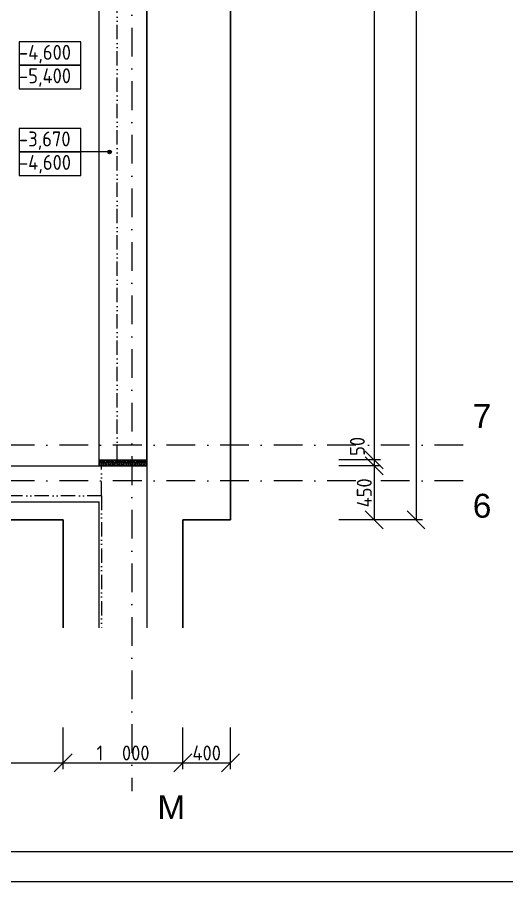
# Model space of a CAD drawing. Extents: x 4511820 to 5180432, y -1526536 to -944957.
# Drawn here: x 5155198 to 5159291, y -1469935 to -1462705 of the extents above; entities that cross this region are included whole.
import ezdxf

# ---------------------------------------------------------------- set-up
doc = ezdxf.new("R2010")
doc.units = 0
doc.header["$MEASUREMENT"] = 0
doc.linetypes.add('ACAD_ISO12W100', pattern=[22, 12, -3, 0.5, -3, 0.5, -3])
doc.linetypes.add('BODKOCIARKOVANA_3', pattern=[5.6, 3, -1.3, 0, -1.3])
doc.layers.get('0').update_dxf_attribs({"linetype": 'CONTINUOUS'})
doc.layers.get('Defpoints').update_dxf_attribs({"color": 61, "linetype": 'CONTINUOUS'})
for name, color, linetype in [('KÓTY', 4, 'CONTINUOUS'), ('MÚRY', 1, 'CONTINUOUS'), ('osi', 253, 'CONTINUOUS'), ('TENKÁ', 7, 'CONTINUOUS'), ('ŠRAFY', 82, 'CONTINUOUS')]:
    doc.layers.add(name, color=color, linetype=linetype)
doc.styles.add('styl1', font='arial.ttf')
doc.styles.add('STYLE1', font='isocp.shx')
doc.dimstyles.new('STANDARD-50', dxfattribs={"dimtxt": 125, "dimasz": 150, "dimexe": 10, "dimexo": 200, "dimgap": 20, "dimtad": 1, "dimdsep": 46, "dimlunit": 6, "dimtxsty": 'STYLE1', "dimblk1": 'OBLIQUE', "dimblk2": 'OBLIQUE', "dimsah": 1, "dimcen": 2.5, "dimse1": 1, "dimse2": 1, "dimadec": 0, "dimazin": 0, "dimtfac": 1, "dimtmove": 1, "dimatfit": 3, "dimldrblk": 'OBLIQUE', "dimfxl": 1, "dimtolj": 1, "dimtzin": 0, "dimarcsym": 0})

# ---------------------------------------------------------------- blocks, each defined once
blk = doc.blocks.new('_OBLIQUE')
at = {"color": 0, "linetype": 'ByBlock'}
blk.add_line((-0.5, -0.5), (0.5, 0.5), dxfattribs=at)
blk = doc.blocks.new('*D38193')
at = {"layer": 'Defpoints', "color": 0}
for p in [(5152517.5, -1467058), (5155582.5, -1467058), (5155582.5, -1468941)]:
    blk.add_point(p, dxfattribs=at)
at = {"layer": 'KÓTY', "color": 0, "lineweight": -2}
blk.add_line((5152517.5, -1468941), (5155582.5, -1468941), dxfattribs=at)
at = {"layer": 'KÓTY', "color": 0, "linetype": 'ByBlock', "lineweight": -2, "xscale": 150, "yscale": 150, "zscale": 150, "rotation": 180}
blk.add_blockref('_OBLIQUE', (5152517.5, -1468941), dxfattribs=at)
at = {"layer": 'KÓTY', "color": 0, "linetype": 'ByBlock', "lineweight": -2, "xscale": 150, "yscale": 150, "zscale": 150}
blk.add_blockref('_OBLIQUE', (5155582.5, -1468941), dxfattribs=at)
at = {"layer": 'KÓTY', "color": 0, "insert": (5154050, -1468858.5), "char_height": 125, "attachment_point": 5, "style": 'STYLE1'}
blk.add_mtext('\\A1;3ﾠ065', dxfattribs=at)
blk = doc.blocks.new('*D38194')
at = {"layer": 'Defpoints', "color": 0}
for p in [(5155582.5, -1467360.3), (5156582.5, -1467435.2), (5156582.5, -1468941)]:
    blk.add_point(p, dxfattribs=at)
at = {"layer": 'KÓTY', "color": 0, "lineweight": -2}
blk.add_line((5155582.5, -1468941), (5156582.5, -1468941), dxfattribs=at)
at = {"layer": 'KÓTY', "color": 0, "linetype": 'ByBlock', "lineweight": -2, "xscale": 150, "yscale": 150, "zscale": 150, "rotation": 180}
blk.add_blockref('_OBLIQUE', (5155582.5, -1468941), dxfattribs=at)
at = {"layer": 'KÓTY', "color": 0, "linetype": 'ByBlock', "lineweight": -2, "xscale": 150, "yscale": 150, "zscale": 150}
blk.add_blockref('_OBLIQUE', (5156582.5, -1468941), dxfattribs=at)
at = {"layer": 'KÓTY', "color": 0, "insert": (5156082.5, -1468858.5), "char_height": 125, "attachment_point": 5, "style": 'STYLE1'}
blk.add_mtext('\\A1;1ﾠ000', dxfattribs=at)
blk = doc.blocks.new('*D39488')
at = {"layer": 'Defpoints', "color": 0}
for p in [(5156282.5, -1446978), (5156282.5, -1466408), (5158183, -1466408)]:
    blk.add_point(p, dxfattribs=at)
at = {"layer": 'KÓTY', "color": 0, "lineweight": -2}
blk.add_line((5158183, -1446978), (5158183, -1466408), dxfattribs=at)
at = {"layer": 'KÓTY', "color": 0, "linetype": 'ByBlock', "lineweight": -2, "xscale": 150, "yscale": 150, "zscale": 150}
for p, rotation in [((5158183, -1446978), 90), ((5158183, -1466408), 270)]:
    blk.add_blockref('_OBLIQUE', p, dxfattribs=dict(at, rotation=rotation))
at = {"layer": 'KÓTY', "color": 0, "insert": (5158100.5, -1456693), "char_height": 125, "attachment_point": 5, "rotation": 90, "style": 'STYLE1'}
blk.add_mtext('\\A1;19ﾠ430', dxfattribs=at)
blk = doc.blocks.new('*D39489')
at = {"layer": 'Defpoints', "color": 0}
for p in [(5156282.5, -1466408), (5156282.5, -1466458), (5158183, -1466458)]:
    blk.add_point(p, dxfattribs=at)
at = {"layer": 'KÓTY', "color": 0, "lineweight": -2}
blk.add_line((5158183, -1466408), (5158183, -1466458), dxfattribs=at)
at = {"layer": 'KÓTY', "color": 0, "linetype": 'ByBlock', "lineweight": -2, "xscale": 150, "yscale": 150, "zscale": 150}
for p, rotation in [((5158183, -1466408), 90), ((5158183, -1466458), 270)]:
    blk.add_blockref('_OBLIQUE', p, dxfattribs=dict(at, rotation=rotation))
at = {"layer": 'KÓTY', "color": 0, "insert": (5158042.5, -1466294), "char_height": 125, "attachment_point": 5, "rotation": 90, "style": 'STYLE1'}
blk.add_mtext('\\A1;50', dxfattribs=at)
blk = doc.blocks.new('*D39490')
at = {"layer": 'Defpoints', "color": 0}
for p in [(5156982.5, -1439718), (5156982.5, -1466908), (5158533, -1466908)]:
    blk.add_point(p, dxfattribs=at)
at = {"layer": 'KÓTY', "color": 0, "lineweight": -2}
blk.add_line((5158533, -1439718), (5158533, -1466908), dxfattribs=at)
at = {"layer": 'KÓTY', "color": 0, "linetype": 'ByBlock', "lineweight": -2, "xscale": 150, "yscale": 150, "zscale": 150}
for p, rotation in [((5158533, -1439718), 90), ((5158533, -1466908), 270)]:
    blk.add_blockref('_OBLIQUE', p, dxfattribs=dict(at, rotation=rotation))
at = {"layer": 'KÓTY', "color": 0, "insert": (5158450.5, -1453313), "char_height": 125, "attachment_point": 5, "rotation": 90, "style": 'STYLE1'}
blk.add_mtext('\\A1;27ﾠ190', dxfattribs=at)
blk = doc.blocks.new('*D39491')
at = {"layer": 'Defpoints', "color": 0}
for p in [(5156282.5, -1466458), (5156582.5, -1466908), (5158183, -1466908)]:
    blk.add_point(p, dxfattribs=at)
at = {"layer": 'KÓTY', "color": 0, "lineweight": -2}
blk.add_line((5158183, -1466458), (5158183, -1466908), dxfattribs=at)
at = {"layer": 'KÓTY', "color": 0, "linetype": 'ByBlock', "lineweight": -2, "xscale": 150, "yscale": 150, "zscale": 150}
for p, rotation in [((5158183, -1466458), 90), ((5158183, -1466908), 270)]:
    blk.add_blockref('_OBLIQUE', p, dxfattribs=dict(at, rotation=rotation))
at = {"layer": 'KÓTY', "color": 0, "insert": (5158100.5, -1466683), "char_height": 125, "attachment_point": 5, "rotation": 90, "style": 'STYLE1'}
blk.add_mtext('\\A1;450', dxfattribs=at)
blk = doc.blocks.new('*D39492')
at = {"layer": 'Defpoints', "color": 0}
for p in [(5156582.5, -1466908), (5156982.5, -1466908), (5156982.5, -1468941)]:
    blk.add_point(p, dxfattribs=at)
at = {"layer": 'KÓTY', "color": 0, "lineweight": -2}
blk.add_line((5156582.5, -1468941), (5156982.5, -1468941), dxfattribs=at)
at = {"layer": 'KÓTY', "color": 0, "linetype": 'ByBlock', "lineweight": -2, "xscale": 150, "yscale": 150, "zscale": 150, "rotation": 180}
blk.add_blockref('_OBLIQUE', (5156582.5, -1468941), dxfattribs=at)
at = {"layer": 'KÓTY', "color": 0, "linetype": 'ByBlock', "lineweight": -2, "xscale": 150, "yscale": 150, "zscale": 150}
blk.add_blockref('_OBLIQUE', (5156982.5, -1468941), dxfattribs=at)
at = {"layer": 'KÓTY', "color": 0, "insert": (5156782.5, -1468858.5), "char_height": 125, "attachment_point": 5, "style": 'STYLE1'}
blk.add_mtext('\\A1;400', dxfattribs=at)

msp = doc.modelspace()

# ---------------------------------------------------------------- hatches: boundary and pattern name
at = {"layer": 'KÓTY', "ltscale": 0.25}
msp.add_hatch(color=256, dxfattribs=at).paths.add_polyline_path([(5155970, -1463846.25, 1), (5155970, -1463816.25, 1)])

# ---------------------------------------------------------------- linework, layer by layer
at = {"layer": 'KÓTY'}
for p, q in [((5155985, -1463831.25), (5155728.816, -1463831.25)), ((5158236.403, -1466408), (5157886.403, -1466408)), ((5158236.403, -1466458), (5157886.403, -1466458)), ((5158236.403, -1466908), (5157886.403, -1466908)), ((5158586.403, -1466908), (5158236.403, -1466908)), ((5155582.5, -1468994.403), (5155582.5, -1468644.403)), ((5156582.5, -1468994.403), (5156582.5, -1468644.403)), ((5156982.5, -1468994.403), (5156982.5, -1468644.403))]:
    msp.add_line(p, q, dxfattribs=at)
at = {"layer": 'KÓTY', "ltscale": 0.25}
msp.add_circle((5155970, -1463831.25), 15, dxfattribs=at)
at = {"layer": 'MÚRY', "linetype": 'Continuous', "lineweight": 30}
for p, q in [((5156982.5, -1466908), (5156982.5, -1439718)), ((5152517.5, -1466908), (5155582.5, -1466908)), ((5155582.5, -1466908), (5155582.5, -1467812.5)), ((5156582.5, -1466908), (5156582.5, -1467812.5)), ((5156582.5, -1466908), (5156982.5, -1466908))]:
    msp.add_line(p, q, dxfattribs=at)
at = {"layer": 'osi', "linetype": 'BODKOCIARKOVANA_3', "ltscale": 80}
for p, q in [((5156157.5, -1437250.906), (5156157.5, -1469178.809)), ((5158927.164, -1466283), (5092648, -1466283)), ((5158927.164, -1466583), (5092648, -1466583))]:
    msp.add_line(p, q, dxfattribs=at)
at = {"layer": 'TENKÁ', "linetype": 'Continuous', "lineweight": 25}
for p, q in [((5156282.5, -1466408), (5156282.5, -1439918)), ((5156282.5, -1440018), (5156282.5, -1466408)), ((5155882.5, -1466458), (5155882.5, -1446978)), ((5156282.5, -1466408), (5156282.5, -1467812.5)), ((5151742.5, -1466758), (5155882.5, -1466758)), ((5155882.5, -1467812.5), (5155882.5, -1466758))]:
    msp.add_line(p, q, dxfattribs=at)
at = {"layer": 'TENKÁ', "color": 40, "linetype": 'ACAD_ISO12W100', "ltscale": 10}
for p, q in [((5156032.5, -1466408), (5156032.5, -1447018)), ((5155902.5, -1466708), (5155902.5, -1466458)), ((5155902.5, -1466708), (5151192.5, -1466708)), ((5155902.5, -1466708), (5155902.5, -1467812.5))]:
    msp.add_line(p, q, dxfattribs=at)
at = {"layer": 'TENKÁ'}
for p, q in [((5155882.5, -1466408), (5156282.5, -1466408)), ((5151742.5, -1466458), (5156282.5, -1466458))]:
    msp.add_line(p, q, dxfattribs=at)
at = {"layer": 'TENKÁ', "color": 7}
for p, q in [((5169682, -1469685.424), (5092416.96, -1469685.424)), ((5169932, -1469935.424), (5092166.96, -1469935.424))]:
    msp.add_line(p, q, dxfattribs=at)
at = {"layer": 'TENKÁ', "ltscale": 0.25}
for points in [[(5155728.816, -1463106.802), (5155728.816, -1462910.552), (5155214.184, -1462910.552), (5155214.184, -1463106.802)], [(5155728.816, -1463303.052), (5155728.816, -1463106.802), (5155214.184, -1463106.802), (5155214.184, -1463303.052)], [(5155728.816, -1463831.25), (5155728.816, -1463635), (5155214.184, -1463635), (5155214.184, -1463831.25)], [(5155728.816, -1464027.5), (5155728.816, -1463831.25), (5155214.184, -1463831.25), (5155214.184, -1464027.5)]]:
    msp.add_lwpolyline(points, close=True, dxfattribs=at)
at = {"layer": 'ŠRAFY'}
for points in [[(5156099.414, -1466411.001, 0.50326334), (5156092.05, -1466420.637), (5156099.012, -1466444.854, -1.32801381), (5156084.5, -1466444.854), (5156091.462, -1466420.637, 1.32801381), (5156076.949, -1466420.637), (5156083.912, -1466444.854, -1.32801381), (5156069.399, -1466444.854), (5156076.361, -1466420.637, 1.32801381), (5156061.848, -1466420.637), (5156068.811, -1466444.854, -1.32801381), (5156054.298, -1466444.854), (5156061.26, -1466420.637, 1.32801381), (5156046.748, -1466420.637), (5156053.71, -1466444.854, -1.32801381), (5156039.197, -1466444.854), (5156046.16, -1466420.637, 1.32801381), (5156031.647, -1466420.637), (5156038.609, -1466444.854, -1.32801381), (5156024.096, -1466444.854), (5156031.059, -1466420.637, 1.32801381), (5156016.546, -1466420.637), (5156023.508, -1466444.854, -1.32801381), (5156008.996, -1466444.854), (5156015.958, -1466420.637, 1.32801381), (5156001.445, -1466420.637), (5156008.408, -1466444.854, -1.32801381), (5155993.895, -1466444.854), (5156000.857, -1466420.637, 1.32801381), (5155986.344, -1466420.637), (5155993.307, -1466444.854, -1.32801381), (5155978.794, -1466444.854), (5155985.756, -1466420.637, 1.32801381), (5155971.244, -1466420.637), (5155978.206, -1466444.854, -1.32801381), (5155963.693, -1466444.854), (5155970.656, -1466420.637, 1.32801381), (5155956.143, -1466420.637), (5155963.105, -1466444.854, -1.32801381), (5155948.592, -1466444.854), (5155955.555, -1466420.637, 1.32801381), (5155941.042, -1466420.637), (5155948.004, -1466444.854, -1.32801381), (5155933.492, -1466444.854), (5155940.454, -1466420.637, 1.32801381), (5155925.941, -1466420.637), (5155932.904, -1466444.854, -1.32801381), (5155918.391, -1466444.854), (5155925.353, -1466420.637, 1.32801381), (5155910.84, -1466420.637), (5155917.803, -1466444.854, -1.32801381), (5155903.29, -1466444.854), (5155910.252, -1466420.637, 1.32801381), (5155895.74, -1466420.637), (5155902.702, -1466444.854, -1.32801381), (5155888.189, -1466444.854), (5155895.152, -1466420.637, 0.71622723), (5155883.414, -1466412.474, 0.71622723)], [(5156282.5, -1466411.265, 0.5847892), (5156273.26, -1466420.637), (5156280.222, -1466444.854, -1.32801381), (5156265.709, -1466444.854), (5156272.672, -1466420.637, 1.32801381), (5156258.159, -1466420.637), (5156265.121, -1466444.854, -1.32801381), (5156250.608, -1466444.854), (5156257.571, -1466420.637, 1.32801381), (5156243.058, -1466420.637), (5156250.02, -1466444.854, -1.32801381), (5156235.508, -1466444.854), (5156242.47, -1466420.637, 1.32801381), (5156227.957, -1466420.637), (5156234.92, -1466444.854, -1.32801381), (5156220.407, -1466444.854), (5156227.369, -1466420.637, 1.32801381), (5156212.856, -1466420.637), (5156219.819, -1466444.854, -1.32801381), (5156205.306, -1466444.854), (5156212.268, -1466420.637, 1.32801381), (5156197.756, -1466420.637), (5156204.718, -1466444.854, -1.32801381), (5156190.205, -1466444.854), (5156197.168, -1466420.637, 1.32801381), (5156182.655, -1466420.637), (5156189.617, -1466444.854, -1.32801381), (5156175.104, -1466444.854), (5156182.067, -1466420.637, 1.32801381), (5156167.554, -1466420.637), (5156174.516, -1466444.854, -1.32801381), (5156160.004, -1466444.854), (5156166.966, -1466420.637, 1.32801381), (5156152.453, -1466420.637), (5156159.416, -1466444.854, -1.32801381), (5156144.903, -1466444.854), (5156151.865, -1466420.637, 1.32801381), (5156137.352, -1466420.637), (5156144.315, -1466444.854, -1.32801381), (5156129.802, -1466444.854), (5156136.764, -1466420.637, 1.32801381), (5156122.252, -1466420.637), (5156129.214, -1466444.854, -1.32801381), (5156114.701, -1466444.854), (5156121.664, -1466420.637, 1.32801381), (5156107.151, -1466420.637), (5156114.113, -1466444.854, -1.32801381), (5156099.6, -1466444.854), (5156106.563, -1466420.637, 0.71622723), (5156094.825, -1466412.474, 0.71622723)]]:
    msp.add_lwpolyline(points, format="xyb", dxfattribs=at).dxf.unprotected_set("ltscale", 0)

# ---------------------------------------------------------------- texts
at = {"layer": 'TENKÁ', "ltscale": 0.25}
for s, height, style, p in [('-4,600', 125, 'STYLE1', (5155213.073, -1463060.753)), ('-5,400', 125, 'STYLE1', (5155213.073, -1463257.003)), ('-3,670', 125, 'STYLE1', (5155213.073, -1463785.201)), ('-4,600', 125, 'STYLE1', (5155213.073, -1463981.451)), ('7', 200, 'styl1', (5159007.662, -1466140.097)), ('6', 200, 'styl1', (5159007.662, -1466890.769)), ('M', 200, 'styl1', (5156370.054, -1469412.207))]:
    msp.add_text(s, height=height, dxfattribs=dict(at, style=style)).set_placement(p)

# ---------------------------------------------------------------- dimensions: what is measured, and where the dimension line sits
at = {"layer": 'KÓTY'}
for base, p1, p2, picture, middle in [((5158533, -1466908), (5156982.5, -1439718), (5156982.5, -1466908), '*D39490', (5158450.457, -1453313)), ((5158183, -1466408), (5156282.5, -1446978), (5156282.5, -1466408), '*D39488', (5158100.457, -1456693)), ((5158183, -1466908), (5156282.5, -1466458), (5156582.5, -1466908), '*D39491', (5158100.5, -1466683))]:
    dim = msp.add_linear_dim(base=base, p1=p1, p2=p2, angle=90, dimstyle='STANDARD-50', override={"dimtxsty": 'STYLE1', "dimldrblk": 'OBLIQUE'}, dxfattribs=at)
    dim.commit()
    dim.dimension.update_dxf_attribs({"geometry": picture, "text_midpoint": middle})
dim = msp.add_linear_dim(base=(5158183, -1466458), p1=(5156282.5, -1466408), p2=(5156282.5, -1466458), angle=90, dimstyle='STANDARD-50', override={"dimtxsty": 'STYLE1', "dimldrblk": 'OBLIQUE'}, dxfattribs=at)
dim.commit()
dim.dimension.update_dxf_attribs({"geometry": '*D39489', "text_midpoint": (5158125, -1466294), "dimtype": 160})
for base, p1, p2, picture, middle in [((5156982.5, -1468941), (5156582.5, -1466908), (5156982.5, -1466908), '*D39492', (5156782.5, -1468858.5)), ((5155582.5, -1468941), (5152517.5, -1467058), (5155582.5, -1467058), '*D38193', (5154050, -1468858.457)), ((5156582.5, -1468941), (5155582.5, -1467360.25), (5156582.5, -1467435.25), '*D38194', (5156082.5, -1468858.457))]:
    dim = msp.add_linear_dim(base=base, p1=p1, p2=p2, dimstyle='STANDARD-50', override={"dimtxsty": 'STYLE1', "dimldrblk": 'OBLIQUE'}, dxfattribs=at)
    dim.commit()
    dim.dimension.update_dxf_attribs({"geometry": picture, "text_midpoint": middle})

doc.saveas('drawing.dxf')
